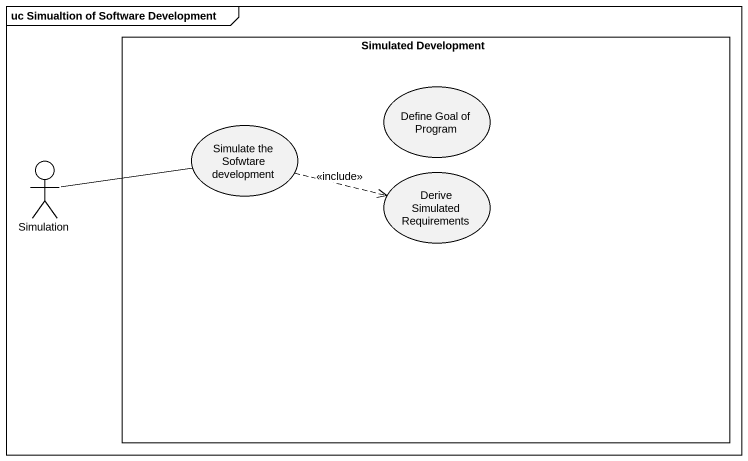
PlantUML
@startuml
mainframe uc Simualtion of Software Development
rectangle "Simulated Development" as Simulated_Development {
  usecase "Simulate the Sofwtare development" as Simulate_the_Sofwtare
  usecase "Define Goal of Program" as Define_Goal_of_Program
  usecase "Derive Simulated Requirements" as Derive_Simulated
}
actor Simulation
Simulate_the_Sofwtare .right.> Derive_Simulated : <<include>>
Simulation -right- Simulate_the_Sofwtare
@enduml
